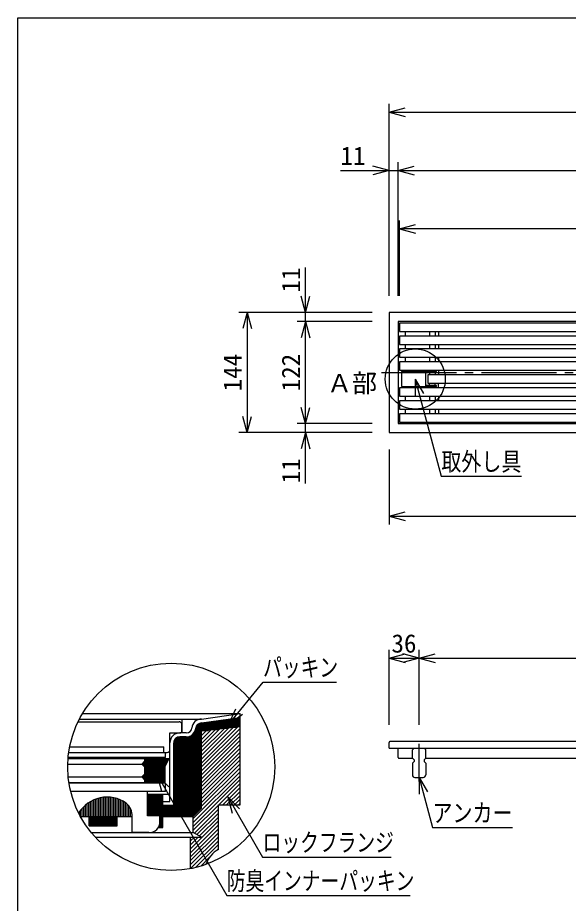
# Model space of a CAD drawing. Units: millimetres, scale not verified. Extents: x -1365 to 1365, y -930 to 870.
# Drawn here: x -1365 to -705, y -191 to 870 of the extents above; entities that cross this region are included whole.
import ezdxf
from ezdxf.enums import TextEntityAlignment as Align

# ---------------------------------------------------------------- set-up
doc = ezdxf.new("R2010")
doc.units = ezdxf.units.MM
doc.header["$LTSCALE"] = 10
doc.linetypes.add('CHAIN1', pattern=[8, 5, -1, 1, -1])
doc.linetypes.add('CHAIN2', pattern=[12, 9, -1, 1, -1])
for name, color, linetype in [('0-0_計極細', 2, 'Continuous'), ('0-1_計細線', 3, 'Continuous'), ('0-5_寸法線', 7, 'Continuous'), ('0-8_枠中線', 5, 'Continuous'), ('0-A_極細1', 7, 'Continuous'), ('0-D_寸法1', 7, 'Continuous')]:
    doc.layers.add(name, color=color, linetype=linetype)
doc.styles.add('ＭＳ ゴシック', font='')
doc.styles.get('ＭＳ ゴシック').set_extended_font_data('MS Gothic')

msp = doc.modelspace()

# ---------------------------------------------------------------- linework, layer by layer
at = {"layer": '0-0_計極細'}
for p, q in [((-900.39, 494.27), (-900.39, 488.77)), ((-871.34, 494.27), (-871.34, 488.77)), ((-864.44, 494.27), (-864.44, 488.77)), ((-860.39, 494.27), (-860.39, 488.77)), ((-900.39, 478.77), (-900.39, 473.27)), ((-871.34, 478.77), (-871.34, 473.27)), ((-864.44, 478.77), (-864.44, 473.27)), ((-860.39, 478.77), (-860.39, 473.27)), ((-900.39, 463.27), (-900.39, 457.77)), ((-871.34, 463.27), (-871.34, 457.77)), ((-864.44, 463.27), (-864.44, 457.77)), ((-860.39, 463.27), (-860.39, 457.77)), ((-903.89, 447.17), (-894.89, 447.17)), ((-903.89, 447.17), (-903.89, 446.17)), ((-900.39, 447.77), (-900.39, 447.17)), ((-894.89, 447.17), (-894.89, 446.17)), ((-871.34, 447.77), (-871.34, 446.17)), ((-864.44, 447.77), (-864.44, 446.17)), ((-860.39, 447.77), (-860.39, 442.27)), ((-871.34, 445.17), (-871.34, 442.27)), ((-864.44, 445.17), (-864.44, 442.27)), ((-903.89, 427.37), (-903.89, 428.37)), ((-903.89, 427.37), (-894.89, 427.37)), ((-900.39, 427.37), (-900.39, 426.77)), ((-894.89, 427.37), (-894.89, 428.37)), ((-871.34, 429.37), (-871.34, 432.27)), ((-871.34, 426.77), (-871.34, 428.37)), ((-864.44, 429.37), (-864.44, 432.27)), ((-864.44, 426.77), (-864.44, 428.37)), ((-860.39, 426.77), (-860.39, 432.27)), ((-900.39, 416.77), (-900.39, 411.27)), ((-871.34, 416.77), (-871.34, 411.27)), ((-864.44, 416.77), (-864.44, 411.27)), ((-860.39, 416.77), (-860.39, 411.27)), ((-900.39, 401.27), (-900.39, 395.77)), ((-871.34, 401.27), (-871.34, 395.77)), ((-864.44, 401.27), (-864.44, 395.77)), ((-860.39, 401.27), (-860.39, 395.77))]:
    msp.add_line(p, q, dxfattribs=at)
at = {"layer": '0-0_計極細', "linetype": 'CHAIN2'}
msp.add_line((-929.07, 445.02), (885.96, 445.02), dxfattribs=at)
at = {"layer": '0-0_計極細', "linetype": 'CHAIN1'}
msp.add_line((-883.89, -44.77), (-883.89, 0.28), dxfattribs=at)
at = {"layer": '0-1_計細線'}
for p, q in [((714.79, 504.27), (-907.39, 504.27)), ((721.96, 488.77), (-907.39, 488.77)), ((723.99, 473.27), (-907.39, 473.27)), ((721.51, 457.77), (-907.39, 457.77)), ((-862.89, 446.17), (-904.89, 446.17)), ((-904.89, 446.17), (-904.89, 428.37)), ((-875.69, 428.37), (-875.69, 446.17)), ((-862.89, 445.17), (-862.89, 446.17)), ((-875.69, 445.17), (-862.89, 445.17)), ((-873.39, 442.27), (-873.39, 432.27)), ((713.98, 442.27), (-873.39, 442.27)), ((708.29, 426.77), (-907.39, 426.77)), ((-904.89, 428.37), (-862.89, 428.37)), ((-862.89, 429.37), (-875.69, 429.37)), ((-873.39, 432.27), (709.7, 432.27)), ((-862.89, 428.37), (-862.89, 429.37)), ((707.42, 411.27), (-907.39, 411.27)), ((711.13, 395.77), (-907.39, 395.77)), ((-919.89, -4.98), (-919.89, 2.02)), ((-919.89, -4.98), (796.11, -4.98)), ((-908.89, -15.98), (-908.89, -4.98)), ((-889.89, -4.99), (-891.89, -6.99)), ((-891.89, -16.99), (-891.89, -6.99)), ((-889.89, -4.99), (-877.89, -4.99)), ((-875.89, -6.99), (-877.89, -4.99)), ((-875.89, -16.99), (-875.89, -6.99)), ((-907.89, -16.98), (-891.89, -16.98)), ((-891.89, -16.99), (-889.89, -18.99)), ((-889.89, -20.99), (-891.89, -22.99)), ((-889.89, -18.99), (-889.89, -20.99)), ((-875.89, -16.99), (-877.89, -18.99)), ((-877.89, -18.99), (-877.89, -20.99)), ((-877.89, -20.99), (-875.89, -22.99)), ((-875.89, -16.98), (-460.89, -16.98)), ((-891.89, -22.99), (-891.89, -36.99)), ((-875.89, -22.99), (-875.89, -36.99)), ((-888.89, -39.99), (-878.89, -39.99))]:
    msp.add_line(p, q, dxfattribs=at)
for points in [[(-919.89, 517.02), (-919.89, 373.02), (876.11, 373.02), (876.11, 517.02)], [(-908.89, 506.02), (-908.89, 384.02), (865.11, 384.02), (865.11, 506.02)]]:
    msp.add_lwpolyline(points, close=True, dxfattribs=at)
for points in [[(-907.39, 504.27), (-907.39, 494.27), (720.08, 494.27)], [(-907.39, 488.77), (-907.39, 478.77), (723.79, 478.77)], [(-907.39, 473.27), (-907.39, 463.27), (722.92, 463.27)], [(-907.39, 457.77), (-907.39, 447.77), (717.23, 447.77)], [(-907.39, 426.77), (-907.39, 416.77), (707.22, 416.77)], [(-907.39, 411.27), (-907.39, 401.27), (709.26, 401.27)], [(-907.39, 395.77), (-907.39, 385.77), (716.42, 385.77)], [(875.11, 3.02), (866.11, 3.02), (-918.89, 3.02)]]:
    msp.add_lwpolyline(points, dxfattribs=at)
for centre, radius, start, end in [((-918.89, 2.02), 1, 90, 180), ((-907.89, -15.98), 1, 180, 270), ((-888.89, -36.99), 3, 180, 270), ((-878.89, -36.99), 3, 270, 360)]:
    msp.add_arc(centre, radius, start, end, dxfattribs=at)
at = {"layer": '0-5_寸法線'}
for p, q in [((-919.89, 537.02), (-919.89, 767.02)), ((-919.89, 757.02), (-900.58, 762.2)), ((-919.89, 757.02), (-900.58, 751.84)), ((-919.89, 757.02), (876.11, 757.02)), ((-919.89, 687.02), (-939.21, 692.2)), ((-919.89, 537.02), (-919.89, 697.02)), ((-908.89, 537.02), (-908.89, 697.02)), ((-908.89, 687.02), (-889.58, 692.2)), ((-978.08, 687.02), (-908.89, 687.02)), ((-919.89, 687.02), (-939.21, 681.84)), ((-908.89, 687.02), (-889.58, 681.84)), ((-908.89, 687.02), (865.11, 687.02)), ((-907.39, 537.02), (-907.39, 627.02)), ((-907.39, 617.02), (-888.08, 622.2)), ((-907.39, 617.02), (-888.08, 611.84)), ((863.61, 617.02), (-907.39, 617.02)), ((-1019.89, 506.02), (-1019.89, 570.92)), ((-1019.89, 517.02), (-1025.07, 536.34)), ((-1019.89, 517.02), (-1014.72, 536.34)), ((-939.89, 517.02), (-1099.89, 517.02)), ((-1089.89, 517.02), (-1095.07, 497.7)), ((-1089.89, 517.02), (-1084.72, 497.7)), ((-1089.89, 517.02), (-1089.89, 373.02)), ((-939.89, 517.02), (-1029.89, 517.02)), ((-939.89, 506.02), (-1029.89, 506.02)), ((-1019.89, 506.02), (-1025.07, 486.7)), ((-1019.89, 506.02), (-1014.72, 486.7)), ((-1019.89, 384.02), (-1019.89, 506.02)), ((-888.39, 437.27), (-878.39, 419.95)), ((-888.39, 437.27), (-888.39, 417.27)), ((-1019.89, 384.02), (-1025.07, 403.34)), ((-1019.89, 384.02), (-1014.72, 403.34)), ((-1089.89, 373.02), (-1095.07, 392.34)), ((-1089.89, 373.02), (-1084.72, 392.34)), ((-939.89, 384.02), (-1029.89, 384.02)), ((-1019.89, 312.3), (-1019.89, 384.02)), ((-939.89, 373.02), (-1099.89, 373.02)), ((-939.89, 373.02), (-1029.89, 373.02)), ((-1019.89, 373.02), (-1025.07, 353.7)), ((-1019.89, 373.02), (-1014.72, 353.7)), ((-919.89, 353.02), (-919.89, 263.02)), ((-919.89, 273.02), (-900.58, 278.2)), ((-919.89, 273.02), (-900.58, 267.84)), ((-919.89, 273.02), (796.11, 273.02)), ((-919.89, 23.02), (-919.89, 113.02)), ((-919.89, 103.02), (-900.58, 108.2)), ((-883.89, 103.02), (-903.21, 108.2)), ((-883.89, 23.02), (-883.89, 113.02)), ((-883.89, 103.02), (-864.58, 108.2)), ((-919.89, 103.02), (-900.58, 97.84)), ((-919.89, 103.02), (-883.89, 103.02)), ((-883.89, 103.02), (-903.21, 97.84)), ((-883.89, 103.02), (-864.58, 97.84)), ((-883.89, 103.02), (840.11, 103.02)), ((-883.89, -39.99), (-873.89, -57.31)), ((-883.89, -39.99), (-883.89, -59.99))]:
    msp.add_line(p, q, dxfattribs=at)
for points in [[(-888.39, 437.27), (-857.17, 320.78), (-761.17, 320.78)], [(-883.89, -39.99), (-867.82, -99.99), (-771.82, -99.99)]]:
    msp.add_lwpolyline(points, dxfattribs=at)
msp.add_circle((-888.39, 437.27), 36, dxfattribs=at)
at = {"layer": '0-8_枠中線'}
msp.add_lwpolyline([(-1365, -930), (-1365, 870), (1365, 870), (1365, -930)], close=True, dxfattribs=at)
at = {"layer": '0-A_極細1'}
for p, q in [((-1287.41, 36.59), (-1098.46, 36.59)), ((-1144.6, 30.02), (-1098.46, 36.59)), ((-1144.6, 25.31), (-1098.46, 31.88)), ((-1098.46, 31.97), (-1098.46, 36.59)), ((-1098.46, -68.99), (-1098.46, 36.5)), ((-1292.75, 26.69), (-1171.46, 26.69)), ((-1291.08, 30.02), (-1144.6, 30.02)), ((-1168.13, 14.69), (-1168.13, 23.36)), ((-1167.8, 13.36), (-1167.8, 30.02)), ((-1150.74, -82.92), (-1150.74, 21.72)), ((-1149.41, -81.59), (-1149.41, 23.44)), ((-1148.08, -80.26), (-1148.08, 24.43)), ((-1146.74, -78.92), (-1146.74, 25.02)), ((-1145.41, -77.59), (-1145.41, 25.31)), ((-1144.6, -76.78), (-1144.6, 25.36)), ((-1144.6, 24.28), (-1098.46, 24.28)), ((-1144.6, 22.94), (-1098.46, 22.94)), ((-1144.6, 21.61), (-1098.46, 21.61)), ((-1142.48, 25.61), (-1098.46, 25.61)), ((-1133.12, 26.94), (-1098.46, 26.94)), ((-1123.76, 28.28), (-1098.46, 28.28)), ((-1114.4, 29.61), (-1098.46, 29.61)), ((-1105.03, 30.94), (-1098.46, 30.94)), ((-1162.86, 13.36), (-1170.8, 13.36)), ((-1156.08, -86.64), (-1156.08, 10.94)), ((-1154.74, -86.64), (-1154.74, 12.11)), ((-1153.41, -85.59), (-1153.41, 13.76)), ((-1152.08, -84.26), (-1152.08, 16.52)), ((-1098.46, 20.64), (-1144.6, 15.31)), ((-1144.6, 20.28), (-1101.61, 20.28)), ((-1144.6, -22.66), (-1101.68, 20.27)), ((-1144.6, -17.94), (-1107.01, 19.65)), ((-1144.6, -13.23), (-1112.34, 19.04)), ((-1144.6, 18.94), (-1113.15, 18.94)), ((-1144.6, -27.37), (-1098.46, 18.77)), ((-1144.6, -8.51), (-1117.67, 18.42)), ((-1144.6, -3.8), (-1123, 17.81)), ((-1144.6, 17.61), (-1124.68, 17.61)), ((-1144.6, 0.92), (-1128.33, 17.19)), ((-1144.6, 5.63), (-1133.66, 16.57)), ((-1144.6, 16.28), (-1136.22, 16.28)), ((-1144.6, 10.34), (-1138.99, 15.96)), ((-1144.6, 15.06), (-1144.32, 15.34)), ((-1144.6, -32.08), (-1098.46, 14.06)), ((-1182.46, -68.64), (-1182.46, 1.69)), ((-1177.8, -73.31), (-1177.8, 1.69)), ((-1177.41, -86.64), (-1177.41, 3.98)), ((-1176.08, -86.64), (-1176.08, 6.28)), ((-1174.74, -86.64), (-1174.74, 7.47)), ((-1173.41, -86.64), (-1173.41, 8.18)), ((-1172.08, -86.64), (-1172.08, 8.57)), ((-1162.86, 8.69), (-1170.8, 8.69)), ((-1170.74, -86.64), (-1170.74, 8.69)), ((-1169.41, -86.64), (-1169.41, 8.69)), ((-1168.08, -86.64), (-1168.08, 8.69)), ((-1166.74, -86.64), (-1166.74, 8.69)), ((-1165.41, -86.64), (-1165.41, 8.69)), ((-1164.08, -86.64), (-1164.08, 8.69)), ((-1162.74, -86.64), (-1162.74, 8.69)), ((-1161.41, -86.64), (-1161.41, 8.78)), ((-1160.08, -86.64), (-1160.08, 9.03)), ((-1158.74, -86.64), (-1158.74, 9.46)), ((-1157.41, -86.64), (-1157.41, 10.08)), ((-1144.6, -36.8), (-1098.46, 9.34)), ((-1144.6, -41.51), (-1098.46, 4.63)), ((-1303.86, -9.98), (-1185.8, -9.98)), ((-1302.74, -3.31), (-1189.8, -3.31)), ((-1189.8, -9.98), (-1189.8, -3.31)), ((-1187.8, -15.97), (-1187.8, -9.98)), ((-1144.6, -46.23), (-1098.46, -0.09)), ((-1144.6, -50.94), (-1098.46, -4.8)), ((-1144.6, -55.65), (-1098.46, -9.51)), ((-1304.67, -17.27), (-1183.46, -17.27)), ((-1187.8, -15.97), (-1304.56, -15.97)), ((-1216.13, -23.94), (-1212.8, -20.6)), ((-1213.25, -21.06), (-1185.48, -21.06)), ((-1212.8, -17.27), (-1212.8, -20.6)), ((-1212.8, -18.39), (-1184.06, -18.39)), ((-1212.8, -19.72), (-1184.77, -19.72)), ((-1188.8, -27.27), (-1183.46, -17.27)), ((-1144.6, -60.37), (-1098.46, -14.23)), ((-1144.6, -65.08), (-1098.46, -18.94)), ((-1305.02, -23.94), (-1216.13, -23.94)), ((-1212.8, -27.27), (-1216.13, -23.94)), ((-1215.92, -23.72), (-1186.91, -23.72)), ((-1215.01, -25.06), (-1187.62, -25.06)), ((-1214.58, -22.39), (-1186.19, -22.39)), ((-1213.68, -26.39), (-1188.33, -26.39)), ((-1212.8, -27.27), (-1212.8, -35.94)), ((-1212.8, -27.72), (-1188.8, -27.72)), ((-1212.8, -29.06), (-1188.8, -29.06)), ((-1212.8, -30.39), (-1188.8, -30.39)), ((-1212.8, -31.72), (-1188.8, -31.72)), ((-1188.8, -27.27), (-1188.8, -45.94)), ((-1144.6, -69.8), (-1098.46, -23.66)), ((-1144.6, -74.51), (-1098.46, -28.37)), ((-1304.48, -39.27), (-1216.13, -39.27)), ((-1215.68, -39.72), (-1188.8, -39.72)), ((-1215.25, -38.39), (-1188.8, -38.39)), ((-1214.35, -41.06), (-1188.8, -41.06)), ((-1213.92, -37.06), (-1188.8, -37.06)), ((-1213.01, -42.39), (-1188.8, -42.39)), ((-1212.8, -33.06), (-1188.8, -33.06)), ((-1212.8, -34.39), (-1188.8, -34.39)), ((-1212.8, -35.72), (-1188.8, -35.72)), ((-1154.46, -89.08), (-1098.46, -33.08)), ((-1154.46, -93.8), (-1098.46, -37.8)), ((-1303.64, -45.94), (-1188.8, -45.94)), ((-1187.8, -46.64), (-1303.53, -46.64)), ((-1212.8, -42.6), (-1212.8, -45.94)), ((-1212.8, -43.72), (-1188.8, -43.72)), ((-1212.8, -45.06), (-1188.8, -45.06)), ((-1187.8, -56.64), (-1187.8, -46.64)), ((-1154.46, -98.51), (-1098.46, -42.51)), ((-1123.93, -72.69), (-1098.46, -47.23)), ((-1119.22, -72.69), (-1098.46, -51.94)), ((-1209.46, -56.64), (-1301.52, -56.64)), ((-1259.88, -86.64), (-1259.88, -63.53)), ((-1257.88, -86.64), (-1257.88, -63.48)), ((-1255.88, -86.64), (-1255.88, -63.52)), ((-1187.8, -56.64), (-1209.46, -56.64)), ((-1209.46, -85.97), (-1209.46, -56.64)), ((-1209.46, -59.98), (-1182.46, -59.98)), ((-1209.41, -85.97), (-1209.41, -59.98)), ((-1208.08, -85.97), (-1208.08, -59.98)), ((-1206.74, -85.97), (-1206.74, -59.98)), ((-1205.41, -85.97), (-1205.41, -59.98)), ((-1204.08, -85.97), (-1204.08, -59.98)), ((-1202.74, -85.97), (-1202.74, -59.98)), ((-1201.41, -85.97), (-1201.41, -59.98)), ((-1200.08, -85.97), (-1200.08, -59.98)), ((-1198.74, -85.97), (-1198.74, -59.98)), ((-1197.41, -85.97), (-1197.41, -59.98)), ((-1196.08, -85.97), (-1196.08, -59.98)), ((-1194.74, -85.97), (-1194.74, -59.98)), ((-1193.41, -99.98), (-1193.41, -59.98)), ((-1192.08, -99.98), (-1192.08, -59.98)), ((-1191.13, -99.98), (-1191.13, -59.98)), ((-1114.5, -72.69), (-1098.46, -56.65)), ((-1109.79, -72.69), (-1098.46, -61.37)), ((-1283.88, -86.64), (-1283.88, -73.15)), ((-1281.88, -86.64), (-1281.88, -71.54)), ((-1279.88, -86.64), (-1279.88, -70.13)), ((-1277.88, -86.64), (-1277.88, -68.89)), ((-1275.88, -86.64), (-1275.88, -67.8)), ((-1273.88, -86.64), (-1273.88, -66.86)), ((-1271.88, -86.64), (-1271.88, -66.04)), ((-1269.88, -86.64), (-1269.88, -65.35)), ((-1267.88, -86.64), (-1267.88, -64.77)), ((-1265.88, -86.64), (-1265.88, -64.3)), ((-1263.88, -86.64), (-1263.88, -63.94)), ((-1261.88, -86.64), (-1261.88, -63.69)), ((-1253.88, -86.64), (-1253.88, -63.67)), ((-1251.88, -86.64), (-1251.88, -63.92)), ((-1249.88, -86.64), (-1249.88, -64.27)), ((-1247.88, -86.64), (-1247.88, -64.73)), ((-1245.88, -86.64), (-1245.88, -65.29)), ((-1243.88, -86.64), (-1243.88, -65.98)), ((-1241.88, -86.64), (-1241.88, -66.78)), ((-1239.88, -86.64), (-1239.88, -67.71)), ((-1237.88, -86.64), (-1237.88, -68.79)), ((-1235.88, -86.64), (-1235.88, -70.01)), ((-1233.88, -86.64), (-1233.88, -71.61)), ((-1231.88, -86.64), (-1231.88, -73.86)), ((-1191.13, -68.64), (-1182.46, -68.64)), ((-1191.13, -73.31), (-1177.8, -73.31)), ((-1190.74, -86.64), (-1190.74, -73.31)), ((-1189.41, -86.64), (-1189.41, -73.31)), ((-1188.08, -86.64), (-1188.08, -73.31)), ((-1186.74, -86.64), (-1186.74, -73.31)), ((-1185.41, -86.64), (-1185.41, -73.31)), ((-1184.08, -86.64), (-1184.08, -73.31)), ((-1182.74, -86.64), (-1182.74, -73.31)), ((-1181.41, -86.64), (-1181.41, -73.31)), ((-1180.08, -86.64), (-1180.08, -73.31)), ((-1178.74, -86.64), (-1178.74, -73.31)), ((-1154.46, -103.23), (-1124.46, -73.23)), ((-1124.46, -126.03), (-1124.46, -72.69)), ((-1105.07, -72.69), (-1098.46, -66.08)), ((-1100.36, -72.69), (-1098.46, -70.8)), ((-1291.88, -82.86), (-1291.88, -82.55)), ((-1289.88, -86.64), (-1289.88, -79.59)), ((-1287.88, -86.64), (-1287.88, -77.12)), ((-1285.88, -86.64), (-1285.88, -75)), ((-1229.88, -86.64), (-1229.88, -77.08)), ((-1227.88, -86.64), (-1227.88, -84.12)), ((-1144.6, -76.78), (-1154.46, -86.64)), ((-1153.22, -106.7), (-1124.46, -77.94)), ((-1150.16, -108.35), (-1124.46, -82.65)), ((-1289.9, -86.64), (-1227.8, -86.64)), ((-1279.22, -97.98), (-1279.22, -86.64)), ((-1278.74, -97.98), (-1278.74, -86.64)), ((-1277.41, -97.98), (-1277.41, -86.64)), ((-1276.08, -97.98), (-1276.08, -86.64)), ((-1274.74, -97.98), (-1274.74, -86.64)), ((-1273.41, -97.98), (-1273.41, -86.64)), ((-1272.08, -97.98), (-1272.08, -86.64)), ((-1270.74, -97.98), (-1270.74, -86.64)), ((-1269.41, -97.98), (-1269.41, -86.64)), ((-1268.08, -97.98), (-1268.08, -86.64)), ((-1266.74, -97.98), (-1266.74, -86.64)), ((-1265.41, -97.98), (-1265.41, -86.64)), ((-1264.08, -97.98), (-1264.08, -86.64)), ((-1262.74, -97.98), (-1262.74, -86.64)), ((-1261.41, -97.98), (-1261.41, -86.64)), ((-1260.08, -97.98), (-1260.08, -86.64)), ((-1258.74, -97.98), (-1258.74, -86.64)), ((-1257.41, -97.98), (-1257.41, -86.64)), ((-1256.08, -97.98), (-1256.08, -86.64)), ((-1254.74, -97.98), (-1254.74, -86.64)), ((-1253.41, -97.98), (-1253.41, -86.64)), ((-1252.08, -97.98), (-1252.08, -86.64)), ((-1250.74, -97.98), (-1250.74, -86.64)), ((-1249.41, -97.98), (-1249.41, -86.64)), ((-1248.08, -97.98), (-1248.08, -86.64)), ((-1246.74, -97.98), (-1246.74, -86.64)), ((-1245.89, -97.98), (-1245.89, -86.64)), ((-1227.8, -105.97), (-1227.8, -86.64)), ((-1194.74, -99.98), (-1194.74, -95.36)), ((-1191.13, -86.64), (-1154.46, -86.64)), ((-1157.8, -125.42), (-1124.46, -92.08)), ((-1147.1, -110.01), (-1124.46, -87.37)), ((-1279.22, -97.98), (-1245.89, -97.98)), ((-1276.82, -106.03), (-1154.46, -106.03)), ((-1207.8, -105.97), (-1227.8, -105.97)), ((-1196.67, -99.98), (-1191.13, -99.98)), ((-1196.08, -99.98), (-1196.08, -99)), ((-1157.8, -130.13), (-1124.46, -96.8)), ((-1157.8, -134.84), (-1124.46, -101.51)), ((-1272.17, -111.36), (-1144.6, -111.36)), ((-1157.8, -139.56), (-1124.46, -106.22)), ((-1157.8, -144.27), (-1124.46, -110.94)), ((-1157.8, -149.12), (-1157.8, -111.36)), ((-1157.8, -120.7), (-1148.46, -111.36)), ((-1157.8, -115.99), (-1153.17, -111.36)), ((-1157.8, -148.99), (-1124.46, -115.65)), ((-1151.97, -147.87), (-1124.46, -120.37)), ((-1127.1, -127.72), (-1124.46, -125.08)), ((-1145.52, -146.14), (-1134.97, -135.59))]:
    msp.add_line(p, q, dxfattribs=at)
for points in [[(-1182.46, -6.64), (-1182.46, 13.36), (-1169.46, 13.36)], [(-1212.8, -42.6), (-1216.13, -39.27), (-1212.8, -35.94)], [(-1124.46, -72.69), (-1098.46, -72.69), (-1098.46, -68.99)], [(-1194.46, -92.64), (-1194.46, -85.97), (-1209.46, -85.97)], [(-1144.6, -111.36), (-1154.46, -106.03), (-1154.46, -86.64)]]:
    msp.add_lwpolyline(points, dxfattribs=at)
msp.add_circle((-1180.96, -27.2), 124.1, dxfattribs=at)
for centre, radius, start, end in [((-1171.46, 23.36), 3.33, 24.05455, 90), ((-1171.46, 23.36), 3.33, 0, 24.05455), ((-1144.6, 18.36), 11.67, 90, 175.84901), ((-1144.6, 18.36), 7, 90, 175.84901), ((-1170.8, 1.69), 11.67, 90, 180), ((-1169.46, 14.69), 1.33, 270, 360), ((-1162.86, 20.02), 6.67, 270, 356.64911), ((-1162.86, 20.02), 11.33, 270, 356.64911), ((-1170.8, 1.69), 7, 90, 180), ((-1185.8, -6.64), 3.33, 270, 360), ((-1257.8, -103.48), 40, 55.16629, 148.68485), ((-1247.8, -85.97), 20, 358.0749, 50.0295), ((-1207.8, -92.64), 13.33, 270, 360), ((-1107.8, -154.89), 33.33, 120, 161.13979)]:
    msp.add_arc(centre, radius, start, end, dxfattribs=at)
at = {"layer": '0-D_寸法1'}
for p, q in [((-1111.75, 23.98), (-1103.59, 42.24)), ((-1111.75, 23.98), (-1095.55, 35.71)), ((-1197.83, -36.91), (-1183.69, -51.05)), ((-1197.83, -36.91), (-1192.65, -56.23)), ((-1113.13, -63.19), (-1098.99, -77.33)), ((-1113.13, -63.19), (-1107.95, -82.51))]:
    msp.add_line(p, q, dxfattribs=at)
for points in [[(-1111.75, 23.98), (-1070.84, 74.34), (-982.84, 74.34)], [(-1197.83, -36.91), (-1114.44, -181.35), (-894.44, -181.35)], [(-1113.13, -63.19), (-1071.48, -135.32), (-917.48, -135.32)]]:
    msp.add_lwpolyline(points, dxfattribs=at)

# ---------------------------------------------------------------- texts
at = {"layer": '0-5_寸法線', "style": 'ＭＳ ゴシック'}
for s, p in [('11', (-978.08, 687.02)), ('Ａ部', (-994.18, 414.75)), ('36', (-916.89, 103.02))]:
    msp.add_text(s, height=21.99, dxfattribs=at).set_placement(p, align=Align.BOTTOM_LEFT)
for s, p in [('11', (-1019.89, 540.92)), ('144', (-1089.89, 422.52)), ('122', (-1019.89, 422.52)), ('11', (-1019.89, 312.3))]:
    msp.add_text(s, height=21.99, rotation=90, dxfattribs=at).set_placement(p, align=Align.BOTTOM_LEFT)
at = {"layer": '0-5_寸法線', "style": 'ＭＳ ゴシック', "width": 0.8}
for s, p in [('取外し具', (-857.17, 320.78)), ('アンカー', (-867.82, -99.99))]:
    msp.add_text(s, height=21.99, dxfattribs=at).set_placement(p, align=Align.BOTTOM_LEFT)
at = {"layer": '0-D_寸法1', "style": 'ＭＳ ゴシック', "width": 0.75}
for s, p in [('パッキン', (-1070.84, 74.34)), ('ロックフランジ', (-1071.48, -135.32)), ('防臭インナーパッキン', (-1114.44, -181.35))]:
    msp.add_text(s, height=21.99, dxfattribs=at).set_placement(p, align=Align.BOTTOM_LEFT)

doc.saveas('drawing.dxf')
